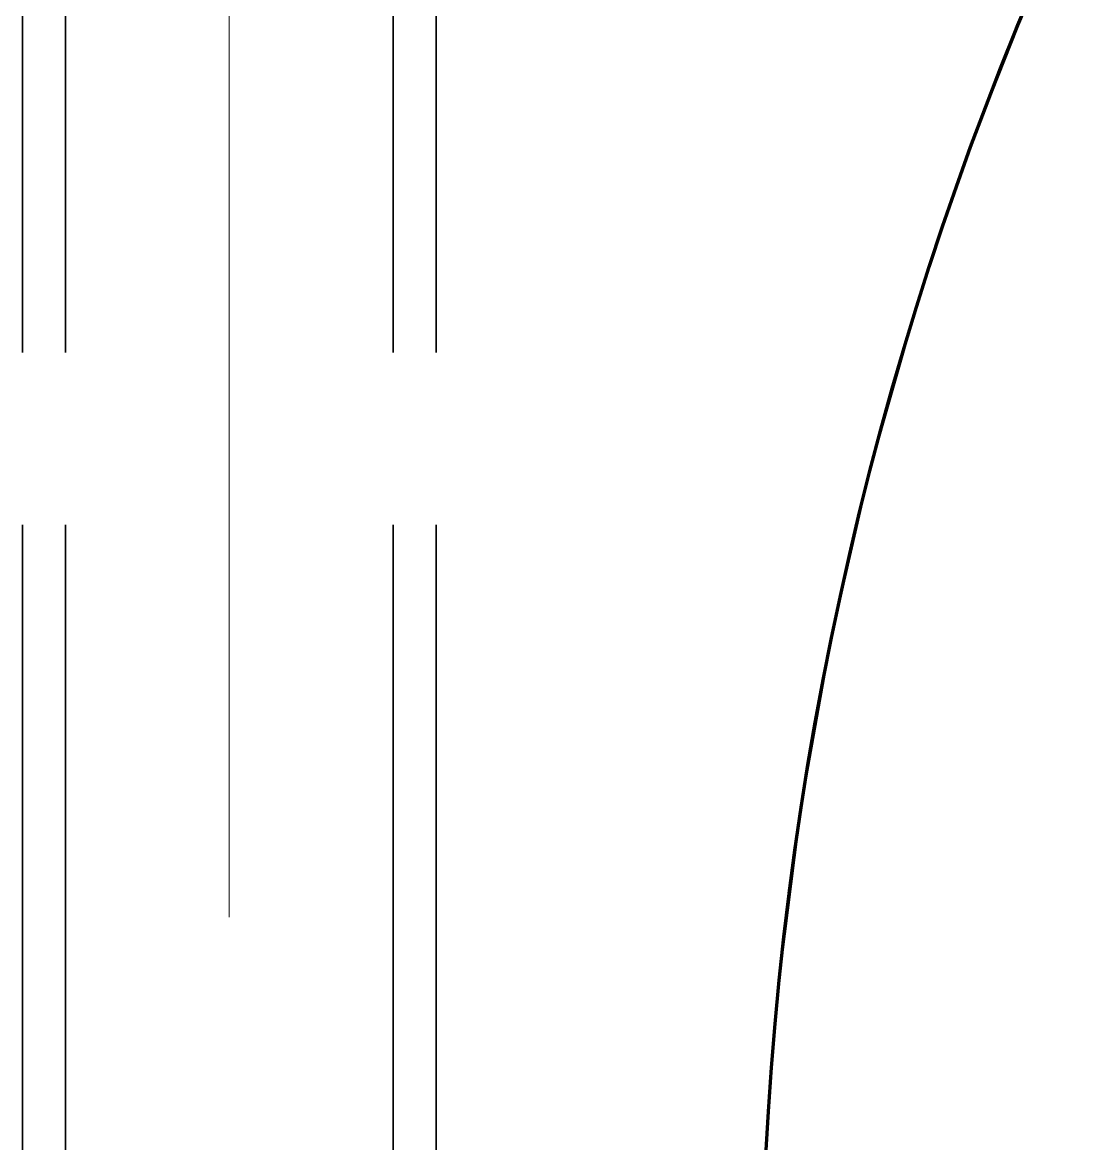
# Model space of a CAD drawing. Header units: millimetres. Extents: x 0 to 2382, y 0 to 420.
# Drawn here: x 293.71 to 299.89, y 231.1 to 237.6 of the extents above; entities that cross this region are included whole.
import ezdxf

# ---------------------------------------------------------------- set-up
doc = ezdxf.new("R2010")
doc.units = ezdxf.units.MM
doc.linetypes.add('IRAM-E-TRAZOS', pattern=[5, 4, -1])
doc.linetypes.add('IRAM-F-TRAZO-PUNTO', pattern=[20, 15, -2, 1, -2])
for name, color, linetype, lineweight in [('01-VISIBLE', 7, 'CONTINUOUS', 70), ('02-OCULTA', 4, 'IRAM-E-TRAZOS', 35), ('03-EJE', 1, 'IRAM-F-TRAZO-PUNTO', 18)]:
    doc.layers.add(name, color=color, linetype=linetype, lineweight=lineweight)

msp = doc.modelspace()

# ---------------------------------------------------------------- linework, layer by layer
at = {"layer": '01-VISIBLE'}
msp.add_circle((318, 230), 20, dxfattribs=at)
at = {"layer": '02-OCULTA'}
for p, q in [((293.7125, 215.685), (293.7125, 330.1182)), ((293.9625, 215.685), (293.9625, 330.1182)), ((295.8625, 215.685), (295.8625, 330.1182)), ((296.1125, 215.685), (296.1125, 330.1182))]:
    msp.add_line(p, q, dxfattribs=at)
msp.add_circle((318, 230), 20, dxfattribs=at)
msp.add_circle((318, 230), 20, dxfattribs=at)
msp.add_circle((318, 230), 20, dxfattribs=at)
at = {"layer": '03-EJE'}
msp.add_line((294.9125, 212.41), (294.9125, 342.3623), dxfattribs=at)

doc.saveas('drawing.dxf')
